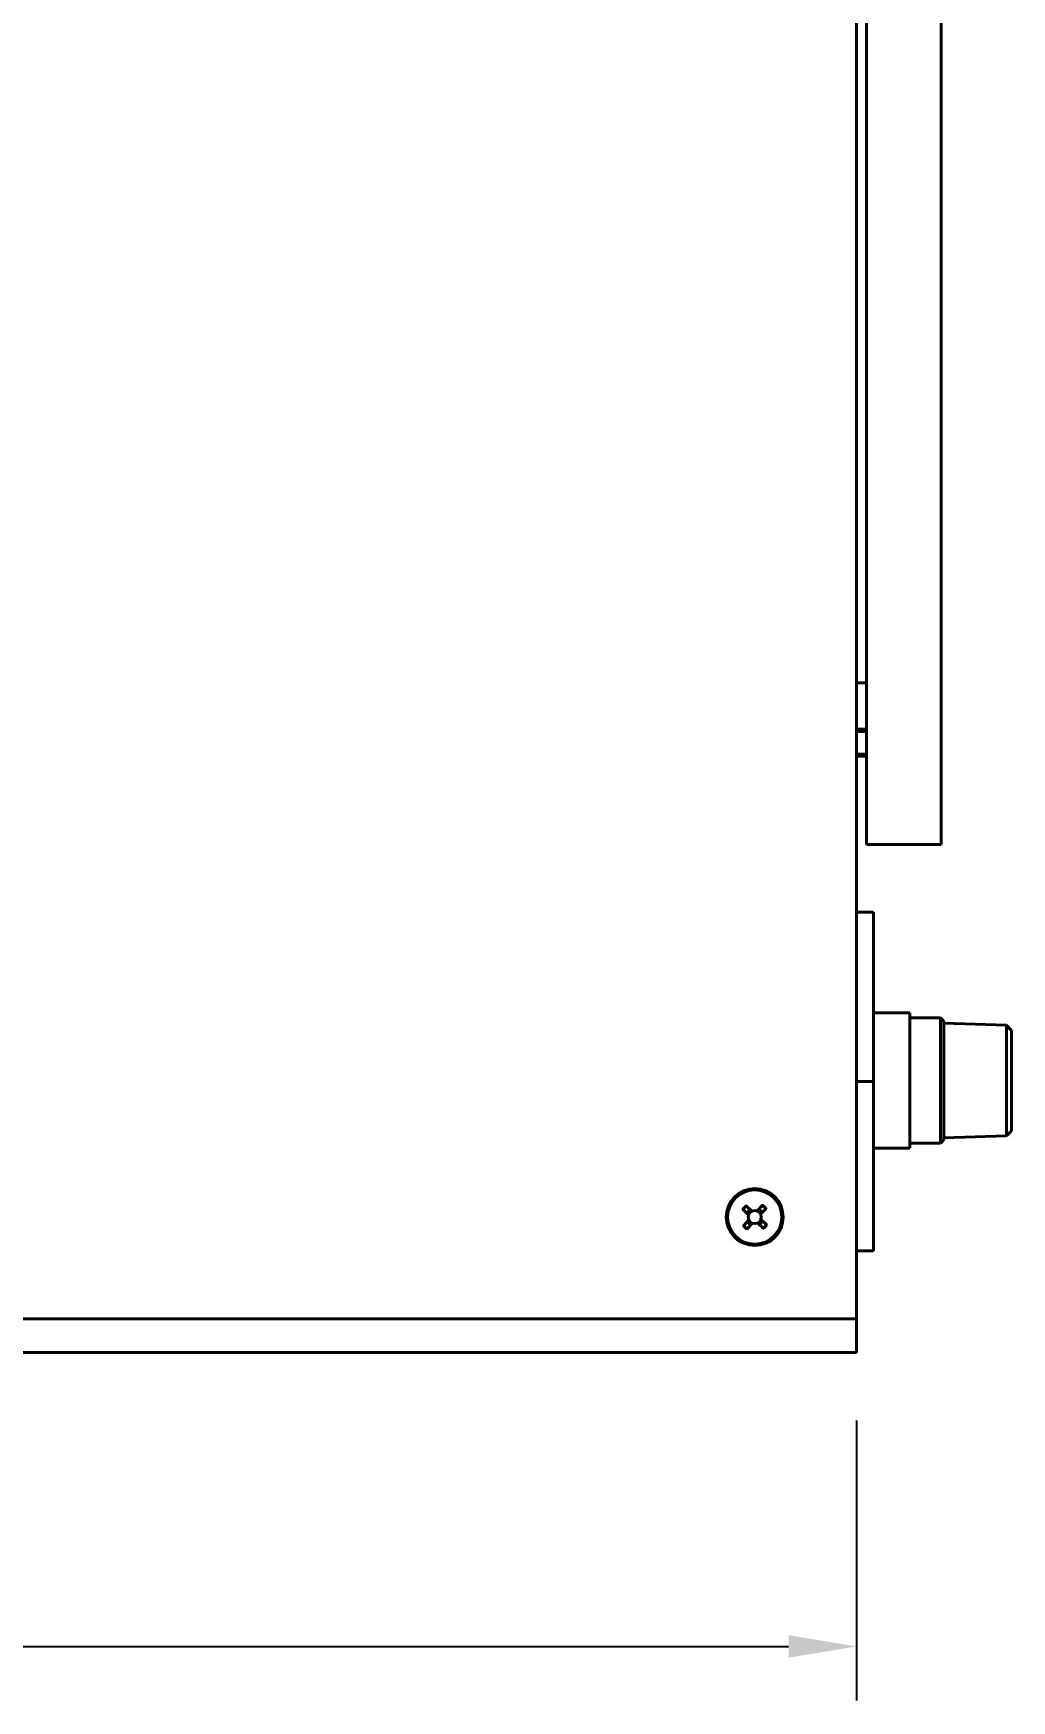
# Model space of a CAD drawing. Header units: inches. Extents: x 6934 to 18973, y 4254 to 7629.
# Drawn here: x 10045.3 to 10333.8, y 5268 to 5760.1 of the extents above; entities that cross this region are included whole.
import ezdxf

# ---------------------------------------------------------------- set-up
doc = ezdxf.new("R2010")
doc.units = ezdxf.units.IN
doc.header["$MEASUREMENT"] = 0
for name, color, linetype, lineweight, true_color in [('POWER SUPPLY CASE OUTLINE$0$가시적인 것(ISO)', 3, 'Continuous', 40, 0x00ff00), ('POWER SUPPLY CASE OUTLINE$0$가시적인 좁은 것(ISO)', 3, 'Continuous', 35, 0x00ff00), ('POWER SUPPLY CASE OUTLINE$0$치수(ISO)', 2, 'Continuous', 25, 0xffff00)]:
    doc.layers.add(name, color=color, linetype=linetype, lineweight=lineweight, true_color=true_color)
doc.styles.add('POWER SUPPLY CASE OUTLINE$0$치수 텍스트_PSTEK_POSCO', font='isocp.shx')
doc.dimstyles.new('POWER SUPPLY CASE OUTLINE$0$치수_PSTEK_POSCO', dxfattribs={"dimscale": 8, "dimtxt": 3.5, "dimasz": 2.5, "dimexe": 2, "dimexo": 2.5, "dimgap": 1, "dimtad": 1, "dimrnd": 1e-08, "dimdsep": 46, "dimtxsty": 'POWER SUPPLY CASE OUTLINE$0$치수 텍스트_PSTEK_POSCO', "dimcen": 0.09, "dimdle": 10, "dimclrd": 7, "dimclre": 7, "dimclrt": 2, "dimadec": 1, "dimazin": 2, "dimtfac": 1, "dimtmove": 0, "dimatfit": 3, "dimfxl": 0, "dimtolj": 1, "dimlwd": -1, "dimlwe": -1, "dimarcsym": 0})

# ---------------------------------------------------------------- blocks, each defined once
blk = doc.blocks.new('*D90')
at = {"layer": 'POWER SUPPLY CASE OUTLINE$0$치수(ISO)', "color": 7, "transparency": 16777216}
for p, q in [((9638.07, 5350.74), (9638.07, 5268.02)), ((10288.07, 5350.74), (10288.07, 5268.02)), ((9658.07, 5284.02), (10268.07, 5284.02))]:
    blk.add_line(p, q, dxfattribs=at)
for points in [[(9658.07, 5287.35), (9658.07, 5280.69), (9638.07, 5284.02)], [(10268.07, 5287.35), (10268.07, 5280.69), (10288.07, 5284.02)]]:
    blk.add_solid(points, dxfattribs=at)
at = {"layer": 'POWER SUPPLY CASE OUTLINE$0$치수(ISO)', "color": 2, "transparency": 16777216, "insert": (9937.02, 5306.02), "char_height": 28, "attachment_point": 4, "style": 'POWER SUPPLY CASE OUTLINE$0$치수 텍스트_PSTEK_POSCO'}
blk.add_mtext('\\A1;650', dxfattribs=at)

msp = doc.modelspace()

# ---------------------------------------------------------------- linework, layer by layer
at = {"layer": 'POWER SUPPLY CASE OUTLINE$0$가시적인 것(ISO)'}
for p, q in [((10288.072, 5370.744), (10288.072, 6270.744)), ((10291.072, 5520.744), (10291.072, 6270.744)), ((10313.072, 6270.744), (10313.072, 5520.744)), ((10288.072, 5568.444), (10291.072, 5568.444)), ((10288.072, 5554.744), (10291.072, 5554.744)), ((10288.072, 5546.744), (10291.072, 5546.744)), ((10291.072, 5520.744), (10313.072, 5520.744)), ((10293.072, 5500.744), (10288.072, 5500.744)), ((10293.072, 5400.744), (10293.072, 5500.744)), ((10303.822, 5471.044), (10293.072, 5471.044)), ((10303.822, 5471.044), (10303.822, 5431.044)), ((10303.822, 5469.544), (10312.822, 5469.544)), ((10312.822, 5469.544), (10312.822, 5432.544)), ((10313.822, 5468.544), (10312.822, 5469.544)), ((10313.822, 5433.544), (10313.822, 5468.544)), ((10332.272, 5467.394), (10313.822, 5467.944)), ((10332.272, 5434.694), (10332.272, 5467.394)), ((10333.822, 5465.844), (10332.272, 5467.394)), ((10333.822, 5436.244), (10333.822, 5465.844)), ((10293.072, 5450.744), (10288.072, 5450.744)), ((10313.822, 5433.544), (10312.822, 5432.544)), ((10332.272, 5434.694), (10313.822, 5434.144)), ((10333.822, 5436.244), (10332.272, 5434.694)), ((10303.822, 5431.044), (10293.072, 5431.044)), ((10303.822, 5432.544), (10312.822, 5432.544)), ((10254.638, 5413.143), (10255.409, 5413.977)), ((10255.61, 5413.985), (10257.236, 5412.484)), ((10258.768, 5412.544), (10260.27, 5414.17)), ((10261.313, 5413.207), (10259.812, 5411.581)), ((10260.471, 5414.178), (10261.305, 5413.407)), ((10256.272, 5411.44), (10254.646, 5412.942)), ((10254.831, 5408.282), (10256.333, 5409.908)), ((10255.771, 5411.923), (10256.715, 5412.945)), ((10256.894, 5408.443), (10255.872, 5409.387)), ((10257.376, 5408.944), (10255.874, 5407.318)), ((10260.535, 5407.503), (10258.909, 5409.005)), ((10259.251, 5413.045), (10260.273, 5412.101)), ((10260.374, 5409.566), (10259.429, 5408.544)), ((10259.872, 5410.048), (10261.498, 5408.546)), ((10261.506, 5408.346), (10260.735, 5407.511)), ((10255.674, 5407.31), (10254.839, 5408.081)), ((10288.072, 5400.744), (10293.072, 5400.744)), ((9638.072, 5380.744), (10288.072, 5380.744)), ((9638.072, 5370.744), (10288.072, 5370.744))]:
    msp.add_line(p, q, dxfattribs=at)
for radius in [8.4, 8, 1.93]:
    msp.add_circle((10258.072, 5410.744), radius, dxfattribs=at)
for centre, radius, start, end in [((10254.743, 5413.046), 0.142, 137.27237, 227.27237), ((10255.513, 5413.881), 0.142, 47.27237, 137.27237), ((10260.375, 5414.074), 0.142, 47.27237, 137.27237), ((10261.209, 5413.303), 0.142, 317.27237, 47.27237), ((10254.936, 5408.185), 0.142, 137.27237, 227.27237), ((10255.781, 5411.913), 0.0142, 137.27237, 227.27237), ((10255.881, 5409.398), 0.0142, 137.27237, 227.27237), ((10256.726, 5412.935), 0.0142, 47.27237, 137.27237), ((10256.904, 5408.453), 0.0142, 227.27237, 317.27237), ((10259.241, 5413.035), 0.0142, 47.27237, 137.27237), ((10259.419, 5408.553), 0.0142, 227.27237, 317.27237), ((10260.263, 5412.091), 0.0142, 317.27237, 47.27237), ((10260.363, 5409.576), 0.0142, 317.27237, 47.27237), ((10261.402, 5408.442), 0.142, 317.27237, 47.27237), ((10255.77, 5407.415), 0.142, 227.27237, 317.27237), ((10260.631, 5407.608), 0.142, 227.27237, 317.27237)]:
    msp.add_arc(centre, radius, start, end, dxfattribs=at)
at = {"layer": 'POWER SUPPLY CASE OUTLINE$0$가시적인 좁은 것(ISO)'}
for p, q in [((10291.072, 5554), (10288.072, 5554)), ((10288.072, 5547.488), (10291.072, 5547.488)), ((10254.638, 5413.143), (10255.771, 5411.923)), ((10256.715, 5412.945), (10255.409, 5413.977)), ((10260.471, 5414.178), (10259.251, 5413.045)), ((10260.273, 5412.101), (10261.305, 5413.407)), ((10255.872, 5409.387), (10254.839, 5408.081)), ((10255.674, 5407.31), (10256.894, 5408.443)), ((10259.429, 5408.544), (10260.735, 5407.511)), ((10261.506, 5408.346), (10260.374, 5409.566))]:
    msp.add_line(p, q, dxfattribs=at)

# ---------------------------------------------------------------- dimensions: what is measured, and where the dimension line sits
at = {"layer": 'POWER SUPPLY CASE OUTLINE$0$치수(ISO)', "color": 7}
dim = msp.add_linear_dim(base=(10288.072, 5284.02), p1=(9638.072, 5370.744), p2=(10288.072, 5370.744), angle=180, dimstyle='POWER SUPPLY CASE OUTLINE$0$치수_PSTEK_POSCO', override={"dimdec": 2, "dimtp": 0, "dimtm": 0, "dimtdec": 2, "dimtofl": 0, "dimatfit": 1}, dxfattribs=at)
dim.commit()
dim.dimension.update_dxf_attribs({"geometry": '*D90', "text_midpoint": (9963.072, 5284.02), "dimtype": 160})

doc.saveas('drawing.dxf')
